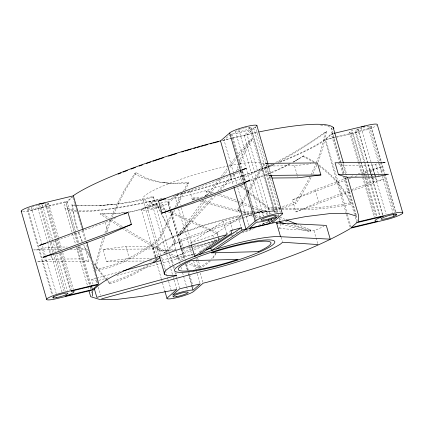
<?xml version="1.0" encoding="UTF-8"?>
<svg xmlns="http://www.w3.org/2000/svg" width="424" height="424" viewBox="0 0 424 424"><rect width="100%" height="100%" fill="white"/><g stroke="black" fill="none" stroke-linecap="round" stroke-linejoin="round"><path stroke-width="0.32" stroke-dasharray="2.12 1.59" d="M275.69 162.461A159.281 52.703 -37.9 0 0 325.303 132.018L326.65 131.657L324.334 141.68A256.276 103.748 -36.7 0 1 317.984 162.016M325.303 132.018L323.009 141.802A251.024 99.831 -37.1 0 1 316.49 162.222M128.822 212.159A160.373 57.214 16.4 0 0 153.499 205.322L153.79 204.13L159.186 206.546M199.497 268.09L199.736 267.094A108.772 49.82 13.3 0 0 209.414 260.744M217.735 236.099A108.798 50.223 13.2 0 0 217.051 233.778L217.342 232.585L169.976 211.38M194.256 199.821L192.353 199.291L192.676 197.992A159.281 21.751 15.1 0 0 208.438 190.938L214.019 192.692M259.689 218.095L260.018 216.797L253.027 214.846M281.764 224.243A108.798 1.966 16.3 0 0 310.469 231.748L310.877 230.126A251.024 27.147 19 0 0 297.908 224.625M103.159 237.917A251.024 140.614 -46.4 0 0 94.563 269.214A108.772 51.993 -44.6 0 0 158.38 239.221L173.352 210.426M174.884 207.484L183.136 191.622M183.438 191.033L188.023 182.214A159.281 90.662 -41.4 0 1 134.583 173.708L124.751 189.358A251.024 140.614 -46.4 0 0 110.934 217.804M104.675 237.149A256.276 142.194 -47 0 0 95.527 270.295A108.798 51.776 -44.8 0 0 159.148 240.085L174.736 210.113M176.57 206.589L183.597 193.068M185.129 190.132L188.797 183.078L188.023 182.214M239.788 211.338A108.798 40.572 -31 0 1 238.177 210.85L237.482 209.795L238.781 207.49M240.085 205.179L247.234 192.501M247.563 191.924L259.917 170.019A159.281 52.703 -37.9 0 0 271.948 164.353M238.177 210.85L239.152 209.122M240.45 206.817L247.605 194.134M247.929 193.556L260.612 171.079A160.373 49.37 -37.4 0 0 274.413 164.199M188.797 183.078A160.373 89.994 -39.8 0 1 136.205 172.626L126.198 188.627A256.276 142.194 -47 0 0 112.424 217.152M187.514 224.789L180.741 234.181L181.567 232.967A256.276 11.734 -53.9 0 1 206.17 199.322M236.195 156.604A251.024 14.018 -53.8 0 1 238.463 153.621L250.308 139.581L252.789 138.595L240.737 152.953A256.276 11.734 -53.9 0 0 229.517 167.883M155.046 257.055L141.468 210.028L151.342 201.305L166.553 254.018M161.3 206.504A14.268 2.083 -16.1 0 0 168.18 203.313L168.858 202.566L168.604 202.073L167.432 201.866A14.268 2.083 -16.1 0 0 160.171 202.868M157.479 256.361L154.569 246.286L152.502 248.241L152.757 248.734L153.923 248.941L103.016 249.365L106.472 261.327L144.155 261.014M215.583 195.612L188.982 224.921A108.798 0.387 -48.9 0 1 181.567 232.967L180.311 231.854A108.772 0.827 -48.8 0 0 187.98 224.031L212.806 196.678M217.687 191.304L233.645 173.718M235.861 171.275L237.636 169.324A159.281 18.386 -51.4 0 1 237.949 166.441M220.459 190.238L236.422 172.653M241.394 217.941L230.2 221.572L181.032 239.905L179.209 241.526A14.268 2.083 -16.1 0 1 172.329 244.717L242.146 218.662M191.198 249.185L184.435 251.702L182.617 253.324A14.268 2.083 -16.1 0 1 175.737 256.52L191.802 250.526M368.981 126.124A8.162 1.193 -16.1 0 0 358.041 129.193A8.162 1.193 -16.1 0 0 357.639 131.037A8.162 1.193 -16.1 0 0 368.551 128.069L370.862 126.893L371.186 126.161L369.447 126.071L379.703 161.602M270.523 178.027L269.214 178.038L265.742 166.007L267.745 164.358L270.671 174.492M269.214 178.038L270.872 176.66M72.584 196.503L65.222 202.921A140.508 20.527 -16.1 0 0 76.988 211.497M174.301 196.1L167.644 201.904L169.844 209.52M168.333 203.138L177.683 194.992L180.608 205.121M333.142 132.945L324.01 140.901A140.508 20.527 -16.1 0 1 278.626 162.795M278.605 228.488L280.646 226.708L280.646 224.211M230.582 134.376L224.015 140.074L236.831 184.488M177.264 194.923L189.767 190.869L239.38 172.356L240.71 171.206M190.768 242.947L223.316 221.127L241.744 216.081L212.859 235.447L190.768 242.947L191.118 244.166M134.583 173.708L136.205 172.626M220.04 238.156L198.867 252.185L200.319 251.644M226.013 234.196L229.813 231.679M142.146 209.281L149.025 206.085A14.268 2.083 -16.1 0 1 157.765 203.435M293.975 161.639L299.254 158.608M205.211 196.137L206.7 195.289M240.938 168.233L231.048 133.968L231.896 133.989A14.289 2.088 -16.1 0 0 251.013 129.15L255.614 126.993A14.289 2.088 -16.1 0 0 256.716 126.145M49.984 242.305L55.459 240.991L105.067 222.478L113.5 218.768M114.104 218.503L117.114 217.178M351.872 189.565L368.472 183.38L383.943 179.135L295.947 211.942L292.465 199.889L315.202 189.883L347.166 177.969M295.947 211.942L318.684 201.941L351.257 189.793M279.257 228.531L313.983 230.799L323.925 226.427M350.855 176.591L353.929 175.446M358.227 173.845L364.99 171.323L380.466 167.083L362.494 173.782M242.767 218.434L252.036 214.973M254.506 214.051L261.921 211.285L263.352 216.256M292.465 199.889L348.242 179.092M348.857 178.864L350.717 178.17M355.058 176.554L358.153 175.398M193.657 248.268L218.858 238.871M194.272 249.603L214.661 241.993M231.345 235.771L233.195 235.076M262.239 224.238L265.323 223.088L264.968 221.842M292.936 162.233A160.373 66.383 -8.4 0 0 302.826 156.196L303.685 155.889L314.873 162.079M22.769 211.73A14.252 2.083 -16.1 0 0 30.835 210.516L41.282 207.416A14.252 2.083 -16.1 0 0 48.262 203.054M176.638 195.125L174.762 195.734L181.546 194.065A140.508 20.527 -16.1 0 0 274.572 164.385M242.019 217.74L261.921 211.285M236.094 232.564L237.959 231.96M258.486 225.303L265.323 223.088M93.089 284.43L91.669 279.501L96.137 278.276M96.778 278.102L120.4 271.625M161.91 260.246L171.487 257.617L182.654 256.234L193.222 254.22M91.669 279.501L96.508 280.99L109.228 277.503M116.854 275.414L193.153 254.495M193.789 254.321L196.333 253.626L193.842 254.098M346.26 213.701L324.996 140.042L362.345 131.069A14.48 2.115 -16.1 0 0 376.581 125.599M338.034 163.701L343.419 165.355L372.06 165.116L379.173 163.388L382.061 173.4M222.844 140.355L231.552 138.266M232.177 138.113L250.886 133.634A140.508 20.527 -16.1 0 1 257.718 132.187M333.264 134.032L331.372 134.482L342.73 173.824M161.306 198.914L147.478 202.232A140.508 20.527 -16.1 0 1 77.55 211.523M333.439 133.486L332.167 133.793L343.7 173.75M30.835 210.516L66.186 202.073L74.99 232.559M60.25 249.725L33.798 249.948A14.252 2.083 -16.1 0 0 41.865 248.729L48.373 247.176L67.241 247.017M88.833 261.47L37.233 261.846L42.05 261.311L51.823 259.133L80.454 258.894L88.833 261.47L85.383 249.513L77.004 246.938L80.454 258.894M205.221 196.01A160.373 21.454 13.6 0 0 205.979 191.473L208.438 190.938M359.128 161.602L350.887 133.051L358.794 131.949M265.742 166.007L294.51 165.768L310.861 163.738M103.016 249.365L125.907 246.53L154.569 246.286M106.472 261.327L129.362 258.492L151.511 258.306M112.864 204.506L99.619 205.47M107.272 218.657L100.08 213.934L102.391 213.807A159.281 59.18 17.6 0 0 126.856 212.159M70.172 249.641L85.383 249.513M156.721 258.258L158.025 258.248M149.444 260.967L153.409 260.935M163.166 182.649L168.768 183.173M192.676 197.992L197.123 199.232M202.206 200.653L239.687 211.12M240.323 211.3L252.391 214.671M199.974 201.421L239.995 212.594M240.631 212.774L252.699 216.145M255.243 216.855L259.053 217.92M205.979 191.473L212.509 193.535M219.59 194.441L226.973 196.784A251.024 27.147 19 0 1 237.207 200.6M217.358 195.077L224.89 197.483A256.276 25.668 19.3 0 1 237.143 202.121M159.784 206.817L166.982 210.039M153.499 205.322L159.498 208.004M161.894 209.08L166.091 210.956M168.487 212.032L217.051 233.778M302.826 156.196L314.253 162.562M111.125 219.457L116.743 222.945A251.024 108.655 19.4 0 0 123.638 227.455M109.927 220.316L114.713 223.305A256.276 113.25 19.3 0 0 121.746 227.942M102.391 213.807L109.44 218.408M241.394 185.887L244.982 188.775M247.033 190.424L268.053 207.347A108.772 40.566 -1.4 0 0 350.341 202.789L350.468 204.336A108.798 40.54 -1.1 0 1 281.896 209.562M240.466 186.3L245.597 190.424M247.648 192.077L268.154 208.587A108.798 40.54 -1.1 0 0 280.635 209.504M237.636 169.324L238.638 170.209A160.373 20.299 -50.1 0 1 239.004 167.559M187.98 224.031L188.982 224.921M178.117 234.689L179.288 235.728M76.188 205.11A160.373 104.134 -4.6 0 1 71.889 204.819L72.467 205.37L74.809 218.652A251.024 179.209 -7.5 0 0 77.952 229.856M158.38 239.221L159.148 240.085M309.886 176.782A251.024 99.831 -37.1 0 1 295.056 202.333L295.925 203.658A108.798 40.572 -31 0 1 281.642 208.253M259.917 170.019L260.612 171.079M72.467 205.37A159.281 106.504 -4.6 0 0 152.926 196.381L160.606 211.645M160.903 212.233L175.377 240.996L175.552 241.998A108.798 72.79 -13.9 0 1 164.788 253.451M152.926 196.381L153.101 197.388L175.552 241.998M371.186 126.161L384.844 173.411M385.024 174.041L396.016 212.117M370.862 126.893L384.229 173.209M384.414 173.845L395.401 211.915M379.883 162.238L382.999 173.024M383.916 176.198L394.352 212.366M368.551 128.069L381.558 173.124M382.469 176.294L392.91 212.461M375.616 164.268L378.505 174.28M378.685 174.905L379.051 176.156M373.374 169.282L374.843 174.359M375.023 174.995L376.856 181.339M372.06 165.116L374.768 174.502M374.949 175.128L375.489 177.004M361.142 127.741L371.207 162.62M371.392 163.256L375.055 175.939M375.6 177.842L386.047 214.035M370.921 169.892L372.383 174.969M372.569 175.605L373.115 177.508M373.3 178.144L374.397 181.949M358.041 128.769L371.042 173.824M371.228 174.455L371.779 176.358M371.959 176.994L382.946 215.063M369.823 170.167L373.306 182.241M357.681 128.891L371.419 176.479M371.599 177.115L382.591 215.185M355.641 130.666L368.096 173.814M368.276 174.45L368.827 176.352M369.013 176.988L380.185 215.694M355.556 132.601L368.196 176.384M368.377 177.015L379.549 215.721M364.99 171.323L366.824 177.667M367.004 178.303L368.472 183.38M352.863 132.977L361.105 161.528M361.285 162.164L364.582 173.586M364.767 174.222L376.851 216.097M360.58 161.549L352.339 132.993L325.775 139.358L347.203 213.601M360.76 162.185L364.057 173.607M364.243 174.238L376.512 216.754M359.314 162.238L362.61 173.66M362.79 174.296L363.341 176.198M363.527 176.834L375.065 216.807M349.588 132.299L358.015 161.486M358.195 162.116L361.492 173.538M361.677 174.174L374.132 217.321M343.572 163.521L346.869 174.937M343.419 165.355L346.848 177.243M331.144 127.974L344.33 173.66M345.433 177.471L356.605 216.176M344.797 177.555L355.609 215.005M355.794 215.641L357.257 220.719M343.641 176.999L354.448 214.433M355.18 216.971L356.828 222.679M347.389 214.237L351.236 227.561M346.44 214.332L350.457 228.239M315.202 189.883L318.684 201.941M313.983 230.799L317.772 243.933M294.51 165.768L297.802 177.168M268.063 164.236L271.026 174.513M266.24 163.797L255.614 126.993L247.022 134.556L269.924 213.903M266.42 164.433L280.338 212.652M253.674 128.016L278.398 213.68M278.579 214.311L278.944 215.583M263.166 163.643L277.275 212.541A62.911 9.19 -16.1 0 0 254.124 212.731M277.964 214.915L278.319 216.155M279.034 218.636L279.575 220.496M250.838 127.311L275.563 212.975M275.187 212.906L251.013 129.15L244.113 135.256L267.189 215.207M249.503 127.099L274.227 212.758M281.128 237.244L282.395 241.622M238.834 129.802L263.744 216.097M235.553 131.822L245.809 167.353M245.994 167.989L249.291 179.41M249.471 180.046L260.278 217.48M231.896 133.989L241.972 168.89M242.703 171.423L245.448 180.942M246.18 183.481L256.441 219.012M256.621 219.648L257.172 221.551M241.982 170.962L244.95 181.255M241.855 171.402L244.786 181.557M244.966 182.193L255.773 219.627M241.065 171.381L243.996 181.536M240.668 171.063L244.028 182.707M240.307 171.042L243.424 181.827M239.38 172.356L242.173 182.039M237.747 187.662L248.554 225.096M230.306 174.879L233.391 185.574M238.129 216.95L241.325 228.017M230.2 221.572L233.608 233.375M223.316 221.127L227.015 233.953M212.859 235.447L213.389 237.276M214.094 239.719L214.624 241.553M189.767 190.869L193.09 202.37M197.573 257.935L200.6 268.408M181.339 207.654L192.12 245.008M195.978 258.37L196.344 259.642M196.529 260.283L198.914 268.551M200.202 273.008L202.958 282.554M174.958 196.323L177.889 206.477M178.621 209.011L189.427 246.45M189.613 247.086L192.358 256.605M193.641 261.046L196.386 270.56M196.572 271.196L197.118 273.098M197.303 273.734L200.234 283.889M181.032 239.905L183.359 247.976M183.539 248.597L184.435 251.702M168.858 202.566L170.692 208.91M170.872 209.546L185.156 259.038M185.341 259.668L185.892 261.576M186.624 264.115L188.452 270.459M188.638 271.09L192.485 284.419M192.666 285.05L193.583 288.225M179.368 241.357L181.514 248.809M181.695 249.429L182.771 253.155M168.18 203.313L170.008 209.657M170.194 210.288L184.297 259.149M185.76 264.226L187.594 270.57M188.691 274.376L191.807 285.166M170.024 210.15L180.831 247.589M181.016 248.226L184.127 259.011M185.776 264.719L187.424 270.433M188.155 272.971L191.637 285.023M162.795 204.214L164.809 211.194M164.994 211.83L179.278 261.322M179.463 261.958L180.014 263.861M180.926 267.035L181.843 270.205M182.574 272.743L186.422 286.067M186.608 286.704L187.519 289.878M171.487 257.617L173.262 263.781M173.972 266.24L174.333 267.475M175.928 273.019L176.289 274.249M173.114 265.965L154.246 200.61L147.102 206.838L165.296 269.924M173.294 266.595L173.845 268.503M174.942 272.309L176.045 276.114M176.225 276.75L176.776 278.653M176.956 279.289L179.707 288.808M166.738 254.649L172.589 274.927M173.321 277.46L173.872 279.363M174.052 279.999L176.797 289.502M165.477 270.56L171.704 292.131M143.201 199.964L157.315 248.862M157.468 249.376L159.265 255.603M153.181 247.494L156.265 258.2M153.022 247.669L156.477 259.631M155.205 257.617L155.772 259.573M156.668 262.695L161.247 278.557M161.433 279.188L164.91 291.246M125.907 246.53L129.362 258.492M105.067 222.478L107.802 231.96M83.268 230.158L86.205 240.329M72.949 197.769L81.556 227.593M82.473 230.767L85.404 240.917M86.687 245.358L97.488 282.797M96.508 280.99L97.223 283.455M98.288 287.149L100.599 295.157M78.891 242.623L66.987 201.379L40.063 207.834L53.085 253.054M79.993 246.429L91.16 285.135M75.17 233.195L78.106 243.355M79.018 246.53L90.185 285.204M90.365 285.84L91.096 288.373M67.215 207.887L74.359 232.633M74.539 233.269L77.47 243.418M78.387 246.593L89.925 286.566M90.105 287.202L90.657 289.104M91.388 291.643L91.754 292.915M65.222 208.491L72.372 233.258M72.552 233.894L75.488 244.054M76.405 247.229L87.567 285.914M87.752 286.55L88.483 289.083M48.59 203.525L58.295 237.154M58.48 237.79L61.777 249.211M62.688 252.381L73.315 289.184M47.022 202.873L57.092 237.774M57.277 238.41L60.574 249.831M61.491 253.001L71.926 289.168M45.845 203.589L55.915 238.489M56.1 239.12L59.212 249.911M60.129 253.08L70.75 289.884M45.135 203.631L58.692 250.584M59.604 253.759L70.045 289.926M55.459 240.991L58.194 250.473M42.522 205.2L52.412 239.465M52.592 240.095L55.889 251.517M56.805 254.692L67.246 290.859M41.282 207.416L50.62 239.777M51.352 242.316L54.283 252.471M55.014 255.004L65.455 291.177M53.249 253.52L64.236 291.59M37.927 208.56L47.446 241.553M47.631 242.189L50.928 253.61M51.113 254.246L62.1 292.316M48.373 247.176L50.732 255.359M50.917 255.985L51.823 259.133M45.257 255.46L31.339 207.241A7.939 1.161 -16.1 0 0 29.145 209.716A7.939 1.161 -16.1 0 0 41.102 206.255A7.939 1.161 -16.1 0 0 37.778 205.375M45.442 256.096L56.244 293.535M41.865 248.729L45.315 260.686M28.143 209.769L52.682 294.797M27.269 209.408L51.993 295.067M107.717 280.571A251.024 179.209 -7.5 0 0 109.44 282.479L109.662 283.736A108.798 72.79 -13.9 0 0 151.739 263.813M71.889 204.819L74.28 218.408A256.276 183.836 -8.3 0 0 77.566 230.1M268.053 207.347L268.154 208.587M270.252 220.39A62.911 9.19 -16.1 0 1 268.514 221.344M267.904 221.667A62.911 9.19 -16.1 0 1 262.657 224.232M251.353 228.997A62.911 9.19 -16.1 0 1 243.577 231.896M216.982 240.344A62.911 9.19 -16.1 0 1 191.531 246.609M190.88 246.747A62.911 9.19 -16.1 0 1 187.678 247.383M176.209 249.301A62.911 9.19 -16.1 0 1 166.939 239.602A62.911 9.19 -16.1 0 1 242.411 214.92M243.063 214.788A62.911 9.19 -16.1 0 1 251.814 213.118M240.011 163.834A62.911 9.19 -16.1 0 1 250.611 174.359A62.911 9.19 -16.1 0 1 164.904 199.996M158.152 200.881A62.911 9.19 -16.1 0 1 158.311 188.044A62.911 9.19 -16.1 0 1 238.871 164.024M320.629 125.08A138.415 20.22 -16.1 0 1 277.959 162.668M273.899 164.263A138.415 20.22 -16.1 0 1 177.29 194.844M164.411 198.029A138.415 20.22 -16.1 0 1 162.503 198.485M161.867 198.639A138.415 20.22 -16.1 0 1 77.21 210.744M76.209 210.654A138.415 20.22 -16.1 0 1 72.43 197.25M222.362 140.689A138.415 20.22 -16.1 0 1 258.179 132.447M277.429 215.551A62.911 9.19 -16.1 0 1 276.512 216.627M270.941 220.597A62.911 9.19 -16.1 0 1 268.668 221.858M268.053 222.181A62.911 9.19 -16.1 0 1 265.445 223.501M254.278 228.414A62.911 9.19 -16.1 0 1 242.48 232.856M215.217 241.394A62.911 9.19 -16.1 0 1 192.984 246.853M192.332 246.991A62.911 9.19 -16.1 0 1 183.523 248.697M174.338 250.075A62.911 9.19 -16.1 0 1 167.883 239.714A62.911 9.19 -16.1 0 1 242.565 215.44M243.212 215.302A62.911 9.19 -16.1 0 1 253.133 213.436M254.273 213.251A62.911 9.19 -16.1 0 1 277.429 213.055M31.938 207.023A7.939 1.161 -16.1 0 1 35.192 206.016M35.685 205.879A7.939 1.161 -16.1 0 1 37.153 205.513M159.647 207.082A14.268 2.083 -16.1 0 1 154.341 208.693L150.827 209.573A14.268 2.083 -16.1 0 1 141.468 210.028M159.376 204.098A7.95 1.161 -16.1 0 1 160.717 205.561M160.24 205.767A7.95 1.161 -16.1 0 1 147.674 208.65A7.95 1.161 -16.1 0 1 157.58 204.469M350.887 133.051A14.48 2.115 -16.1 0 1 354.448 129.431M244.569 127.99A7.971 1.166 -16.1 0 1 249.927 128.249A7.971 1.166 -16.1 0 1 237.588 131.975A7.971 1.166 -16.1 0 1 239.995 129.368M240.615 129.156A7.971 1.166 -16.1 0 1 241.579 128.838M242.57 128.536A7.971 1.166 -16.1 0 1 243.572 128.249M175.377 240.996A108.772 72.626 -13.6 0 1 162.731 254.056M156.811 258.884A108.772 72.626 -13.6 0 1 155.263 260.05M154.739 260.431A108.772 72.626 -13.6 0 1 152.619 261.952M148.241 264.889A108.772 72.626 -13.6 0 1 109.44 282.479M107.293 280.094A251.024 179.209 -7.5 0 1 93.216 261.587M89.989 256.35A251.024 179.209 -7.5 0 1 84.281 245.607M82.367 241.426A251.024 179.209 -7.5 0 1 78.154 230.471M109.662 283.736A256.276 183.836 -8.3 0 1 107.034 280.81M106.604 280.317A256.276 183.836 -8.3 0 1 93.784 263.437M90.757 258.64A256.276 183.836 -8.3 0 1 83.438 244.908M81.922 241.537A256.276 183.836 -8.3 0 1 78.35 232.41M153.101 197.388A160.373 104.134 -4.6 0 1 76.802 205.147M216.076 252.598A108.772 49.82 13.3 0 1 211.221 259.053M217.342 232.585A108.772 49.82 13.3 0 1 218.747 238.866M199.736 267.094A251.024 108.655 19.4 0 1 188.945 262.408M183.025 259.727A251.024 108.655 19.4 0 1 169.637 253.335M167.347 252.19A251.024 108.655 19.4 0 1 124.179 227.799M216.012 253.446A108.798 50.223 13.2 0 1 212.122 259.128M210.447 260.893A108.798 50.223 13.2 0 1 199.375 268.583A256.276 113.25 19.3 0 1 187.334 263.336M218.111 237.822A108.798 50.223 13.2 0 1 218.381 239.534M153.79 204.13A159.281 59.18 17.6 0 1 128.075 211.974M181.117 260.49A256.276 113.25 19.3 0 1 168.074 254.209M165.736 253.038A256.276 113.25 19.3 0 1 122.297 228.298M124.741 212.705A160.373 57.214 16.4 0 1 100.08 213.934M310.877 230.126A108.772 2.311 16.2 0 1 286.953 224.126M261.211 217.13A108.772 2.311 16.2 0 1 260.018 216.797M237.8 200.828A251.024 27.147 19 0 1 249.646 205.327M251.989 206.228A251.024 27.147 19 0 1 272.139 214.115M276.925 216.028A251.024 27.147 19 0 1 279.299 216.982M279.888 217.221A251.024 27.147 19 0 1 285.166 219.362M237.753 202.354A256.276 25.668 19.3 0 1 251.58 207.686M252.179 207.919A256.276 25.668 19.3 0 1 269.712 214.846M278.844 218.53A256.276 25.668 19.3 0 1 282.442 219.992M285.416 221.211A256.276 25.668 19.3 0 1 288.951 222.669M293.604 224.603A256.276 25.668 19.3 0 1 310.469 231.748M199.01 198.448A160.373 21.454 13.6 0 1 192.353 199.291M319.018 165.01A251.024 115.392 -3.2 0 1 350.341 202.789M303.685 155.889A159.281 68.942 -7.5 0 1 293.011 162.138M289.751 163.86A159.281 68.942 -7.5 0 1 250.754 179.728M243.97 181.806A159.281 68.942 -7.5 0 1 238.315 183.407M315.864 163.685A256.276 117.57 -2.6 0 1 316.919 164.443M319.505 166.346A256.276 117.57 -2.6 0 1 350.468 204.336M290.297 163.696A160.373 66.383 -8.4 0 1 250.769 180.725M295.056 202.333A108.772 40.248 -31.2 0 1 281.435 206.801M280.805 206.981A108.772 40.248 -31.2 0 1 253.229 211.666M252.598 211.682A108.772 40.248 -31.2 0 1 237.482 209.795M316.246 162.811A251.024 99.831 -37.1 0 1 310.999 174.534M281.011 208.423A108.798 40.572 -31 0 1 253.981 212.816M252.725 212.832A108.798 40.572 -31 0 1 241.484 211.756M316.755 165.063A256.276 103.748 -36.7 0 1 312.721 174.089M311.036 177.534A256.276 103.748 -36.7 0 1 295.925 203.658M326.65 131.657A160.373 49.37 -37.4 0 1 277.121 162.758M180.311 231.854A251.024 14.018 -53.8 0 1 203.721 199.921M206.848 195.703A251.024 14.018 -53.8 0 1 219.303 178.986M221.243 176.405A251.024 14.018 -53.8 0 1 227.026 168.71M228.949 166.166A251.024 14.018 -53.8 0 1 235.813 157.103M239.004 162.689A159.281 18.386 -51.4 0 1 250.308 139.581M210.267 193.768A256.276 11.734 -53.9 0 1 221.673 178.393M223.247 176.278A256.276 11.734 -53.9 0 1 227.953 169.971M239.677 165.005A160.373 20.299 -50.1 0 1 252.789 138.595M104.908 232.993A251.024 140.614 -46.4 0 1 109.954 220.114M106.345 232.469A256.276 142.194 -47 0 1 111.178 220.109"/><path stroke-width="0.64" d="M229.501 133.608L229.681 132.988A14.289 2.088 -16.1 0 1 245.66 126.739A14.289 2.088 -16.1 0 1 256.716 126.145M164.91 291.246L166.929 298.226L176.797 289.502L142.385 296.254L117.443 299.349L99.81 299.498L90.678 296.689L88.849 290.35M396.318 215.09L396.647 214.358L394.903 214.268A8.162 1.193 -16.1 0 0 383.837 217.247A8.162 1.193 -16.1 0 0 382.941 219.25A8.162 1.193 -16.1 0 0 394.007 216.272L396.318 215.09L395.952 213.823M276.469 217.348A14.289 2.088 -16.1 0 1 257.352 222.187L256.504 222.165L249.471 228.271L269.569 223.453L276.676 217.258M272.478 222.754L281.075 215.191A14.289 2.088 -16.1 0 0 272.86 214.512A14.289 2.088 -16.1 0 0 255.137 221.19L245.957 229.114L242.009 230.068L211.544 250.568L210.861 248.199L241.325 227.704L230.9 230.64L230.9 230.958M21.529 211.549A14.252 2.083 -16.1 0 1 38.955 204.092L73.363 195.824L74.348 194.961A140.508 20.527 -16.1 0 1 216.812 141.796L220.501 140.911L229.681 132.988L240.482 170.427M92.443 289.576L98.039 284.7L71.121 291.15L72.478 291.071A14.252 2.083 -16.1 0 1 66.738 295.618L65.519 296.031L92.443 289.576L91.346 285.771M193.1 290.101L200.234 283.889L179.707 288.808L172.557 295.035L174.487 294.288A14.268 2.083 -16.1 0 1 192.888 290.064L191.818 285.659M349.986 228.647L349.466 229.098C305.312 254.517 255.725 268.461 207.002 282.262L203.138 283.19L193.636 291.511A14.268 2.083 -16.1 0 1 179.803 296.89L176.283 297.775A14.268 2.083 -16.1 0 1 166.929 298.226M94.335 288.739L96.826 297.362L176.644 275.483A62.911 9.19 -16.1 0 1 187.806 258.932L201.485 253.828L216.738 248.883L245.623 229.517L275.574 222.34L305.662 216.6L330.232 213.553L347.611 213.41L356.605 216.176M199.545 254.554L231.578 233.327L230.9 230.64M241.807 170.358L246.408 168.201L158.502 201.008L161.994 213.113L193.264 202.974L242.873 184.461L245.3 182.463L249.906 180.306L161.994 213.113M124.343 213.998L127.958 212.408L131.424 224.418L108.533 234.488L58.925 253.001L49.894 255.105L42.972 257.304L131.424 224.418M127.958 212.408L39.538 245.406A14.252 2.083 -16.1 0 1 45.861 243.371M158.502 201.008L165.381 198.777M206.462 249.625L210.861 248.199M361.561 126.93L364.587 126.05A14.48 2.115 -16.1 0 1 377.344 124.826L402.8 213.023A14.48 2.115 -16.1 0 1 387.801 219.266L350.457 228.239M216.738 248.883L232.532 244.431A62.911 9.19 -16.1 0 1 280.529 236.714L330.238 239.152L326.268 225.398L276.559 222.955L280.529 236.714M122.955 270.925L160.632 260.596M101.665 298.851L201.485 271.487A62.911 9.19 -16.1 0 0 280.529 244.028L282.575 242.247L317.952 244.558M334.075 133.337L364.587 126.05M357.623 221.991L390.043 214.252A14.48 2.115 -16.1 0 1 402.8 213.023M91.648 290.276L56.291 298.713A14.252 2.083 -16.1 0 1 47.26 298.549A14.252 2.083 -16.1 0 1 64.411 292.29L98.819 284.022L86.756 242.237M38.955 204.092L44.403 203.08M383.481 162.588L385.103 162.36L335.04 162.779L338.469 174.667L346.848 177.243L375.489 177.004L388.532 174.248L338.469 174.667M267.162 163.404A14.289 2.088 -16.1 0 0 265.525 163.362L317.401 162.927L320.878 174.958L297.987 177.799L271.826 178.016M320.878 174.958L269.002 175.393A14.289 2.088 -16.1 0 1 271.217 176.395M276.559 222.955L277.725 223.316M393.461 214.364L394.007 216.272M333.137 127.37L343.392 162.89M347.601 177.476L358.598 215.572L358.598 221.143M256.891 125.531L267.878 163.6M271.175 175.022L282.347 213.728M279.75 221.116L280.291 222.971M271.387 218.959L272.113 221.492M268.471 219.648L269.569 223.453M244.15 183.115L255.137 221.19M220.501 140.911L230.126 174.253M233.937 187.461L245.957 229.114M241.325 227.704L242.009 230.068M191.473 245.39L194.648 256.382L227.195 234.562C198.829 242.215 170.989 251.681 143.603 262.297C126.05 270.427 106.7 276.681 92.671 290.599L92.671 296.084M159.445 256.228L164.655 274.291M73.363 195.824L83.088 229.522M53.233 296.699L53.599 297.966M21.2 211.078L46.656 299.28M118.148 174.1A138.415 20.22 -16.1 0 1 120.973 172.971M123.289 172.059A138.415 20.22 -16.1 0 1 127.433 170.453M131.085 169.065A138.415 20.22 -16.1 0 1 135.431 167.448M139.226 166.065A138.415 20.22 -16.1 0 1 142.422 164.915M146.296 163.547A138.415 20.22 -16.1 0 1 148.241 162.869M148.829 162.662A138.415 20.22 -16.1 0 1 150.615 162.048M153.016 161.226A138.415 20.22 -16.1 0 1 163.473 157.744M168.503 156.122A138.415 20.22 -16.1 0 1 176.734 153.536M181.806 151.983A138.415 20.22 -16.1 0 1 183.672 151.421M184.922 151.045A138.415 20.22 -16.1 0 1 191.224 149.184M193.763 148.448A138.415 20.22 -16.1 0 1 195.676 147.902M196.948 147.536A138.415 20.22 -16.1 0 1 200.133 146.635M201.405 146.28A138.415 20.22 -16.1 0 1 203.319 145.75M204.591 145.395A138.415 20.22 -16.1 0 1 207.76 144.531M210.288 143.847A138.415 20.22 -16.1 0 1 212.18 143.339M213.431 143.005A138.415 20.22 -16.1 0 1 215.927 142.347M216.553 142.188A138.415 20.22 -16.1 0 1 218.487 141.685M259.075 131.912A140.508 20.527 -16.1 0 1 333.937 128.377M160.018 257.585A108.798 72.79 -13.9 0 1 152.815 263.06M286.327 219.833A251.024 27.147 19 0 1 296.699 224.121M285.177 223.655A108.772 2.311 16.2 0 1 279.872 222.234M356.828 222.679L351.236 227.561L377.795 221.196L376.342 221.249A14.48 2.115 -16.1 0 1 382.957 216.457L383.317 216.335L356.828 222.679M258.333 251.655L211.369 252.858A48.193 7.038 -16.1 0 1 264.094 241.166A48.193 7.038 -16.1 0 1 258.333 251.655M237.906 259.403L190.943 260.606A48.193 7.038 -16.1 0 0 185.182 271.095A48.193 7.038 -16.1 0 0 237.906 259.403M193.901 271.069A52.205 7.627 -16.1 0 0 274.381 243.175A52.205 7.627 -16.1 0 0 205.629 254.151A52.205 7.627 -16.1 0 0 193.901 271.069M176.411 296.689A7.95 1.161 -16.1 0 0 188.256 292.412A7.95 1.161 -16.1 0 0 177.2 294.378A7.95 1.161 -16.1 0 0 176.411 296.689M56.281 297.669A7.939 1.161 -16.1 0 0 67.978 293.397A7.939 1.161 -16.1 0 0 56.795 295.438A7.939 1.161 -16.1 0 0 56.281 297.669M263.691 220.088A7.971 1.166 -16.1 0 0 276.199 215.858A7.971 1.166 -16.1 0 0 266.071 217.353A7.971 1.166 -16.1 0 0 263.691 220.088"/></g></svg>
